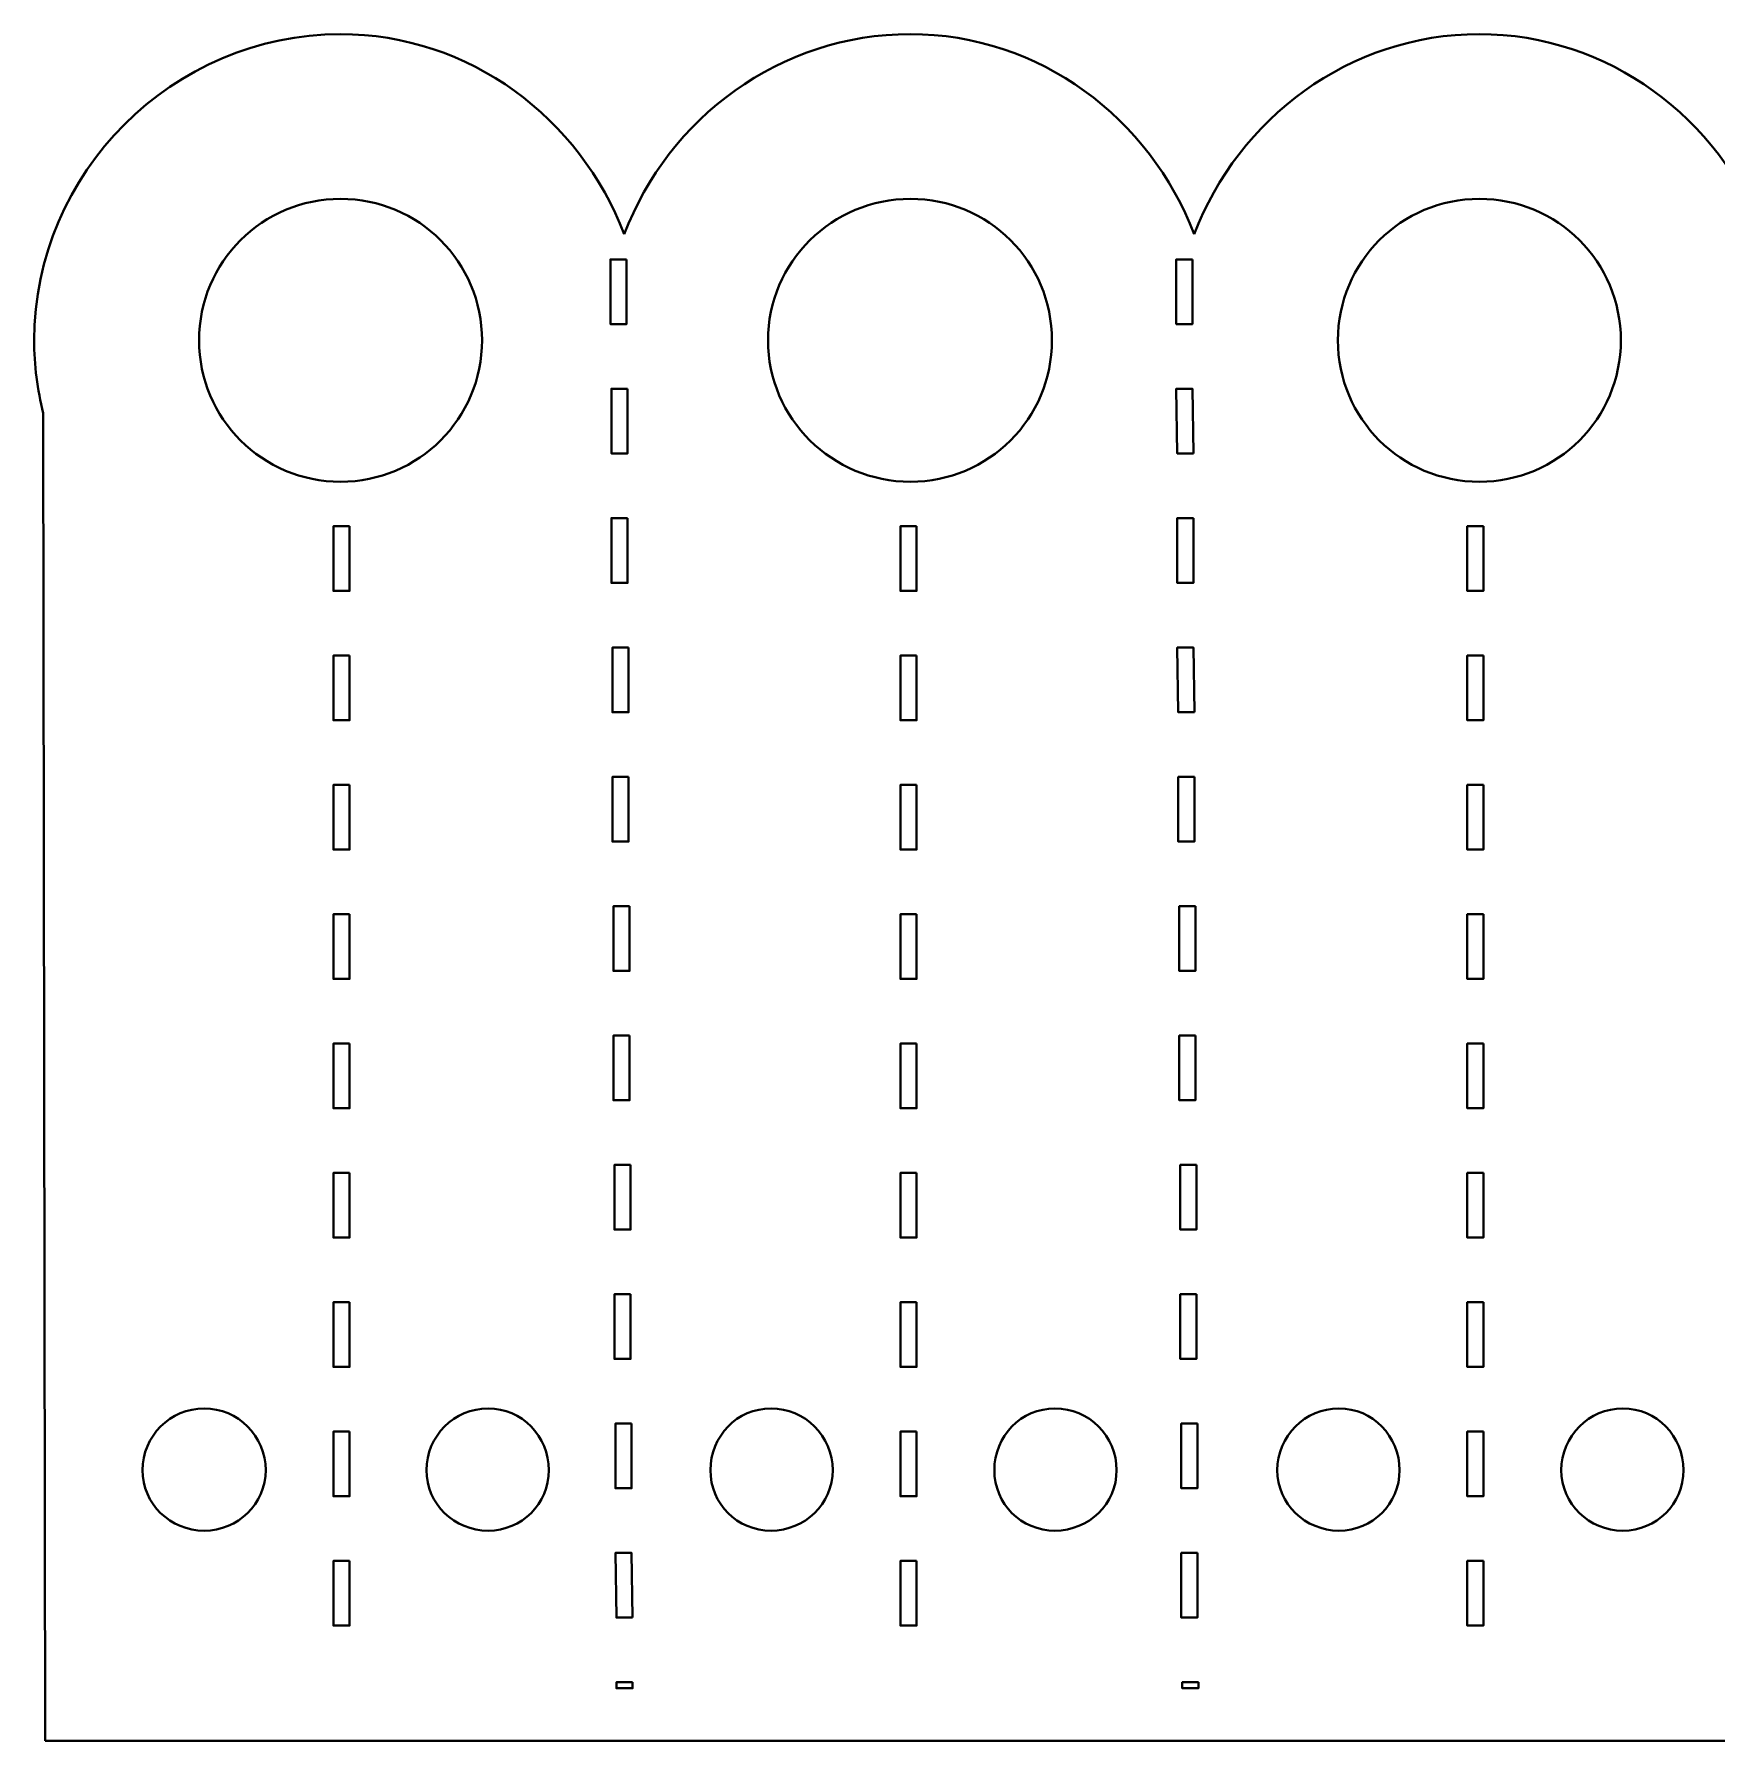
# Model space of a CAD drawing. Header units: centimetres. Extents: x -8.2 to 7.2, y 2.8 to 4.9.
# Drawn here: x -8.202 to -6.134, y 2.801 to 4.899 of the extents above; entities that cross this region are included whole.
import ezdxf

# ---------------------------------------------------------------- set-up
doc = ezdxf.new("R2010")
doc.units = ezdxf.units.CM
doc.header["$MEASUREMENT"] = 0
doc.layers.add('Layer 1', color=7, linetype='Continuous')

msp = doc.modelspace()

# ---------------------------------------------------------------- linework, layer by layer
at = {"layer": 'Layer 1', "color": 17, "lineweight": 40}
for points, knots in [([(7.2486, 4.52232), (7.2486, 4.72963), (7.07659, 4.89865), (6.87103, 4.89865), (6.87103, 4.89865), (6.71154, 4.89865), (6.57502, 4.79496), (6.52078, 4.65273), (6.52078, 4.65273), (6.46648, 4.79484), (6.33118, 4.89865), (6.17177, 4.89865), (6.17177, 4.89865), (6.01237, 4.89865), (5.87706, 4.79484), (5.82276, 4.65273), (5.82276, 4.65273), (5.76846, 4.79583), (5.63113, 4.89865), (5.47127, 4.89865), (5.47127, 4.89865), (5.31187, 4.89865), (5.17656, 4.79484), (5.12226, 4.65273), (5.12226, 4.65273), (5.06803, 4.79496), (4.9315, 4.89865), (4.77201, 4.89865), (4.77201, 4.89865), (4.61261, 4.89865), (4.4773, 4.79484), (4.423, 4.65273), (4.423, 4.65273), (4.3687, 4.79583), (4.23138, 4.89865), (4.07151, 4.89865), (4.07151, 4.89865), (3.91202, 4.89865), (3.7755, 4.79496), (3.72126, 4.65273), (3.72126, 4.65273), (3.66696, 4.79484), (3.53166, 4.89865), (3.37225, 4.89865), (3.37225, 4.89865), (3.21285, 4.89865), (3.07754, 4.79484), (3.02324, 4.65273), (3.02324, 4.65273), (2.96901, 4.79496), (2.83248, 4.89865), (2.67299, 4.89865), (2.67299, 4.89865), (2.51312, 4.89865), (2.3758, 4.79583), (2.3215, 4.65273), (2.3215, 4.65273), (2.2672, 4.79484), (2.1319, 4.89865), (1.97249, 4.89865), (1.97249, 4.89865), (1.813, 4.89865), (1.67647, 4.79496), (1.62224, 4.65273), (1.62224, 4.65273), (1.56794, 4.79484), (1.43264, 4.89865), (1.27323, 4.89865), (1.27323, 4.89865), (1.11336, 4.89865), (0.97604, 4.79583), (0.92174, 4.65273), (0.92174, 4.65273), (0.86744, 4.79484), (0.73214, 4.89865), (0.57273, 4.89865), (0.57273, 4.89865), (0.41333, 4.89865), (0.27802, 4.79484), (0.22372, 4.65273), (0.22372, 4.65273), (0.16949, 4.79496), (0.03296, 4.89865), (-0.12653, 4.89865), (-0.12653, 4.89865), (-0.2864, 4.89865), (-0.42372, 4.79583), (-0.47802, 4.65273), (-0.47802, 4.65273), (-0.53232, 4.79484), (-0.66762, 4.89865), (-0.82703, 4.89865), (-0.82703, 4.89865), (-0.98652, 4.89865), (-1.12305, 4.79496), (-1.17728, 4.65273), (-1.17728, 4.65273), (-1.23158, 4.79484), (-1.36688, 4.89865), (-1.52629, 4.89865), (-1.52629, 4.89865), (-1.68616, 4.89865), (-1.82348, 4.79583), (-1.87778, 4.65273), (-1.87778, 4.65273), (-1.93208, 4.79484), (-2.06738, 4.89865), (-2.22679, 4.89865), (-2.22679, 4.89865), (-2.38619, 4.89865), (-2.5215, 4.79484), (-2.5758, 4.65273), (-2.5758, 4.65273), (-2.63003, 4.79496), (-2.76656, 4.89865), (-2.92605, 4.89865), (-2.92605, 4.89865), (-3.08592, 4.89865), (-3.22324, 4.79583), (-3.27754, 4.65273), (-3.27754, 4.65273), (-3.33184, 4.79484), (-3.46714, 4.89865), (-3.62655, 4.89865), (-3.62655, 4.89865), (-3.78604, 4.89865), (-3.92257, 4.79496), (-3.9768, 4.65273), (-3.9768, 4.65273), (-4.0311, 4.79484), (-4.1664, 4.89865), (-4.32581, 4.89865), (-4.32581, 4.89865), (-4.48568, 4.89865), (-4.623, 4.79583), (-4.6773, 4.65273), (-4.6773, 4.65273), (-4.7316, 4.79484), (-4.8669, 4.89865), (-5.02631, 4.89865), (-5.02631, 4.89865), (-5.18571, 4.89865), (-5.32102, 4.79484), (-5.37532, 4.65273), (-5.37532, 4.65273), (-5.42955, 4.79496), (-5.56608, 4.89865), (-5.72557, 4.89865), (-5.72557, 4.89865), (-5.88544, 4.89865), (-6.02276, 4.79583), (-6.07706, 4.65273), (-6.07706, 4.65273), (-6.13136, 4.79484), (-6.26666, 4.89865), (-6.42607, 4.89865), (-6.42607, 4.89865), (-6.58556, 4.89865), (-6.72209, 4.79496), (-6.77632, 4.65273), (-6.77632, 4.65273), (-6.83062, 4.79484), (-6.96592, 4.89865), (-7.12533, 4.89865), (-7.12533, 4.89865), (-7.2852, 4.89865), (-7.42252, 4.79583), (-7.47682, 4.65273), (-7.47682, 4.65273), (-7.53112, 4.79484), (-7.66642, 4.89865), (-7.82583, 4.89865), (-7.82583, 4.89865), (-8.03139, 4.89865), (-8.20216, 4.72788), (-8.20216, 4.52232), (-8.20216, 4.52232), (-8.20216, 4.49159), (-8.19816, 4.46161), (-8.19098, 4.43289), (-8.19098, 4.43289), (-8.19098, 4.43289), (-8.1885, 2.80088), (-8.1885, 2.80088), (-8.1885, 2.80088), (-8.1885, 2.80088), (7.24105, 2.80088), (7.24105, 2.80088), (7.24105, 2.80088), (7.24105, 2.80088), (7.23857, 4.43786), (7.23857, 4.43786), (7.23857, 4.43786), (7.24494, 4.46505), (7.24851, 4.49327), (7.24851, 4.52232), (7.24851, 4.52232), (7.24851, 4.52232), (7.2486, 4.52232), (7.2486, 4.52232)], [0, 0, 0, 0, 0.0196078, 0.0196078, 0.0196078, 0.0196078, 0.0392157, 0.0392157, 0.0392157, 0.0392157, 0.0588235, 0.0588235, 0.0588235, 0.0588235, 0.0784314, 0.0784314, 0.0784314, 0.0784314, 0.0980392, 0.0980392, 0.0980392, 0.0980392, 0.1176471, 0.1176471, 0.1176471, 0.1176471, 0.1372549, 0.1372549, 0.1372549, 0.1372549, 0.1568627, 0.1568627, 0.1568627, 0.1568627, 0.1764706, 0.1764706, 0.1764706, 0.1764706, 0.1960784, 0.1960784, 0.1960784, 0.1960784, 0.2156863, 0.2156863, 0.2156863, 0.2156863, 0.2352941, 0.2352941, 0.2352941, 0.2352941, 0.254902, 0.254902, 0.254902, 0.254902, 0.2745098, 0.2745098, 0.2745098, 0.2745098, 0.2941176, 0.2941176, 0.2941176, 0.2941176, 0.3137255, 0.3137255, 0.3137255, 0.3137255, 0.3333333, 0.3333333, 0.3333333, 0.3333333, 0.3529412, 0.3529412, 0.3529412, 0.3529412, 0.372549, 0.372549, 0.372549, 0.372549, 0.3921569, 0.3921569, 0.3921569, 0.3921569, 0.4117647, 0.4117647, 0.4117647, 0.4117647, 0.4313725, 0.4313725, 0.4313725, 0.4313725, 0.4509804, 0.4509804, 0.4509804, 0.4509804, 0.4705882, 0.4705882, 0.4705882, 0.4705882, 0.4901961, 0.4901961, 0.4901961, 0.4901961, 0.5098039, 0.5098039, 0.5098039, 0.5098039, 0.5294118, 0.5294118, 0.5294118, 0.5294118, 0.5490196, 0.5490196, 0.5490196, 0.5490196, 0.5686275, 0.5686275, 0.5686275, 0.5686275, 0.5882353, 0.5882353, 0.5882353, 0.5882353, 0.6078431, 0.6078431, 0.6078431, 0.6078431, 0.627451, 0.627451, 0.627451, 0.627451, 0.6470588, 0.6470588, 0.6470588, 0.6470588, 0.6666667, 0.6666667, 0.6666667, 0.6666667, 0.6862745, 0.6862745, 0.6862745, 0.6862745, 0.7058824, 0.7058824, 0.7058824, 0.7058824, 0.7254902, 0.7254902, 0.7254902, 0.7254902, 0.745098, 0.745098, 0.745098, 0.745098, 0.7647059, 0.7647059, 0.7647059, 0.7647059, 0.7843137, 0.7843137, 0.7843137, 0.7843137, 0.8039216, 0.8039216, 0.8039216, 0.8039216, 0.8235294, 0.8235294, 0.8235294, 0.8235294, 0.8431373, 0.8431373, 0.8431373, 0.8431373, 0.8627451, 0.8627451, 0.8627451, 0.8627451, 0.8823529, 0.8823529, 0.8823529, 0.8823529, 0.9019608, 0.9019608, 0.9019608, 0.9019608, 0.9215686, 0.9215686, 0.9215686, 0.9215686, 0.9411765, 0.9411765, 0.9411765, 0.9411765, 0.9607843, 0.9607843, 0.9607843, 0.9607843, 1, 1, 1, 1]), ([(-7.65166, 4.52232), (-7.65166, 4.42618), (-7.72941, 4.34844), (-7.82554, 4.34844), (-7.82554, 4.34844), (-7.92168, 4.34844), (-7.99942, 4.42619), (-7.99942, 4.52232), (-7.99942, 4.52232), (-7.99942, 4.61846), (-7.92167, 4.6962), (-7.82554, 4.6962), (-7.82554, 4.6962), (-7.7294, 4.6962), (-7.65166, 4.61845), (-7.65166, 4.52232)], [0, 0, 0, 0, 0.2, 0.2, 0.2, 0.2, 0.4, 0.4, 0.4, 0.4, 0.6, 0.6, 0.6, 0.6, 1, 1, 1, 1]), ([(-6.95117, 4.52232), (-6.95117, 4.42618), (-7.02892, 4.34844), (-7.12505, 4.34844), (-7.12505, 4.34844), (-7.22119, 4.34844), (-7.30017, 4.42619), (-7.30017, 4.52232), (-7.30017, 4.52232), (-7.30017, 4.61846), (-7.22118, 4.6962), (-7.12505, 4.6962), (-7.12505, 4.6962), (-7.02891, 4.6962), (-6.95117, 4.61845), (-6.95117, 4.52232)], [0, 0, 0, 0, 0.2, 0.2, 0.2, 0.2, 0.4, 0.4, 0.4, 0.4, 0.6, 0.6, 0.6, 0.6, 1, 1, 1, 1]), ([(-6.25192, 4.52232), (-6.25192, 4.42618), (-6.32967, 4.34844), (-6.4258, 4.34844), (-6.4258, 4.34844), (-6.52194, 4.34844), (-6.59968, 4.42619), (-6.59968, 4.52232), (-6.59968, 4.52232), (-6.59968, 4.61846), (-6.52193, 4.6962), (-6.4258, 4.6962), (-6.4258, 4.6962), (-6.32966, 4.6962), (-6.25192, 4.61845), (-6.25192, 4.52232)], [0, 0, 0, 0, 0.2, 0.2, 0.2, 0.2, 0.4, 0.4, 0.4, 0.4, 0.6, 0.6, 0.6, 0.6, 1, 1, 1, 1]), ([(-7.47405, 4.62168), (-7.47405, 4.62168), (-7.47405, 4.54219), (-7.47405, 4.54219), (-7.47405, 4.54219), (-7.47405, 4.54219), (-7.49392, 4.54219), (-7.49392, 4.54219), (-7.49392, 4.54219), (-7.49392, 4.54219), (-7.49392, 4.62168), (-7.49392, 4.62168), (-7.49392, 4.62168), (-7.49392, 4.62168), (-7.47405, 4.62168), (-7.47405, 4.62168)], [0, 0, 0, 0, 0.2, 0.2, 0.2, 0.2, 0.4, 0.4, 0.4, 0.4, 0.6, 0.6, 0.6, 0.6, 1, 1, 1, 1]), ([(-6.77853, 4.62168), (-6.77853, 4.62168), (-6.77853, 4.54219), (-6.77853, 4.54219), (-6.77853, 4.54219), (-6.77853, 4.54219), (-6.7984, 4.54219), (-6.7984, 4.54219), (-6.7984, 4.54219), (-6.7984, 4.54219), (-6.7984, 4.62168), (-6.7984, 4.62168), (-6.7984, 4.62168), (-6.7984, 4.62168), (-6.77853, 4.62168), (-6.77853, 4.62168)], [0, 0, 0, 0, 0.2, 0.2, 0.2, 0.2, 0.4, 0.4, 0.4, 0.4, 0.6, 0.6, 0.6, 0.6, 1, 1, 1, 1]), ([(-7.47281, 4.4627), (-7.47281, 4.4627), (-7.47281, 4.38321), (-7.47281, 4.38321), (-7.47281, 4.38321), (-7.47281, 4.38321), (-7.49268, 4.38321), (-7.49268, 4.38321), (-7.49268, 4.38321), (-7.49268, 4.38321), (-7.49268, 4.4627), (-7.49268, 4.4627), (-7.49268, 4.4627), (-7.49268, 4.4627), (-7.47281, 4.4627), (-7.47281, 4.4627)], [0, 0, 0, 0, 0.2, 0.2, 0.2, 0.2, 0.4, 0.4, 0.4, 0.4, 0.6, 0.6, 0.6, 0.6, 1, 1, 1, 1]), ([(-6.77728, 4.38321), (-6.77728, 4.38321), (-6.79715, 4.38321), (-6.79715, 4.38321), (-6.79715, 4.38321), (-6.79715, 4.38321), (-6.79839, 4.4627), (-6.79839, 4.4627), (-6.79839, 4.4627), (-6.79839, 4.4627), (-6.77852, 4.4627), (-6.77852, 4.4627), (-6.77852, 4.4627), (-6.77852, 4.4627), (-6.77728, 4.38321), (-6.77728, 4.38321)], [0, 0, 0, 0, 0.2, 0.2, 0.2, 0.2, 0.4, 0.4, 0.4, 0.4, 0.6, 0.6, 0.6, 0.6, 1, 1, 1, 1]), ([(-7.47281, 4.30372), (-7.47281, 4.30372), (-7.47281, 4.22423), (-7.47281, 4.22423), (-7.47281, 4.22423), (-7.47281, 4.22423), (-7.49268, 4.22423), (-7.49268, 4.22423), (-7.49268, 4.22423), (-7.49268, 4.22423), (-7.49268, 4.30372), (-7.49268, 4.30372), (-7.49268, 4.30372), (-7.49268, 4.30372), (-7.47281, 4.30372), (-7.47281, 4.30372)], [0, 0, 0, 0, 0.2, 0.2, 0.2, 0.2, 0.4, 0.4, 0.4, 0.4, 0.6, 0.6, 0.6, 0.6, 1, 1, 1, 1]), ([(-6.77728, 4.30372), (-6.77728, 4.30372), (-6.77728, 4.22423), (-6.77728, 4.22423), (-6.77728, 4.22423), (-6.77728, 4.22423), (-6.79715, 4.22423), (-6.79715, 4.22423), (-6.79715, 4.22423), (-6.79715, 4.22423), (-6.79715, 4.30372), (-6.79715, 4.30372), (-6.79715, 4.30372), (-6.79715, 4.30372), (-6.77728, 4.30372), (-6.77728, 4.30372)], [0, 0, 0, 0, 0.2, 0.2, 0.2, 0.2, 0.4, 0.4, 0.4, 0.4, 0.6, 0.6, 0.6, 0.6, 1, 1, 1, 1]), ([(-7.81436, 4.29379), (-7.81436, 4.29379), (-7.81436, 4.2143), (-7.81436, 4.2143), (-7.81436, 4.2143), (-7.81436, 4.2143), (-7.83423, 4.2143), (-7.83423, 4.2143), (-7.83423, 4.2143), (-7.83423, 4.2143), (-7.83423, 4.29379), (-7.83423, 4.29379), (-7.83423, 4.29379), (-7.83423, 4.29379), (-7.81436, 4.29379), (-7.81436, 4.29379)], [0, 0, 0, 0, 0.2, 0.2, 0.2, 0.2, 0.4, 0.4, 0.4, 0.4, 0.6, 0.6, 0.6, 0.6, 1, 1, 1, 1]), ([(-7.1176, 4.29379), (-7.1176, 4.29379), (-7.1176, 4.2143), (-7.1176, 4.2143), (-7.1176, 4.2143), (-7.1176, 4.2143), (-7.13747, 4.2143), (-7.13747, 4.2143), (-7.13747, 4.2143), (-7.13747, 4.2143), (-7.13747, 4.29379), (-7.13747, 4.29379), (-7.13747, 4.29379), (-7.13747, 4.29379), (-7.1176, 4.29379), (-7.1176, 4.29379)], [0, 0, 0, 0, 0.2, 0.2, 0.2, 0.2, 0.4, 0.4, 0.4, 0.4, 0.6, 0.6, 0.6, 0.6, 1, 1, 1, 1]), ([(-6.42083, 4.29379), (-6.42083, 4.29379), (-6.42083, 4.2143), (-6.42083, 4.2143), (-6.42083, 4.2143), (-6.42083, 4.2143), (-6.4407, 4.2143), (-6.4407, 4.2143), (-6.4407, 4.2143), (-6.4407, 4.2143), (-6.4407, 4.29379), (-6.4407, 4.29379), (-6.4407, 4.29379), (-6.4407, 4.29379), (-6.42083, 4.29379), (-6.42083, 4.29379)], [0, 0, 0, 0, 0.2, 0.2, 0.2, 0.2, 0.4, 0.4, 0.4, 0.4, 0.6, 0.6, 0.6, 0.6, 1, 1, 1, 1]), ([(-7.81436, 4.13481), (-7.81436, 4.13481), (-7.81436, 4.05532), (-7.81436, 4.05532), (-7.81436, 4.05532), (-7.81436, 4.05532), (-7.83423, 4.05532), (-7.83423, 4.05532), (-7.83423, 4.05532), (-7.83423, 4.05532), (-7.83423, 4.13481), (-7.83423, 4.13481), (-7.83423, 4.13481), (-7.83423, 4.13481), (-7.81436, 4.13481), (-7.81436, 4.13481)], [0, 0, 0, 0, 0.2, 0.2, 0.2, 0.2, 0.4, 0.4, 0.4, 0.4, 0.6, 0.6, 0.6, 0.6, 1, 1, 1, 1]), ([(-7.47157, 4.14475), (-7.47157, 4.14475), (-7.47157, 4.06526), (-7.47157, 4.06526), (-7.47157, 4.06526), (-7.47157, 4.06526), (-7.49144, 4.06526), (-7.49144, 4.06526), (-7.49144, 4.06526), (-7.49144, 4.06526), (-7.49144, 4.14475), (-7.49144, 4.14475), (-7.49144, 4.14475), (-7.49144, 4.14475), (-7.47157, 4.14475), (-7.47157, 4.14475)], [0, 0, 0, 0, 0.2, 0.2, 0.2, 0.2, 0.4, 0.4, 0.4, 0.4, 0.6, 0.6, 0.6, 0.6, 1, 1, 1, 1]), ([(-7.1176, 4.13481), (-7.1176, 4.13481), (-7.1176, 4.05532), (-7.1176, 4.05532), (-7.1176, 4.05532), (-7.1176, 4.05532), (-7.13747, 4.05532), (-7.13747, 4.05532), (-7.13747, 4.05532), (-7.13747, 4.05532), (-7.13747, 4.13481), (-7.13747, 4.13481), (-7.13747, 4.13481), (-7.13747, 4.13481), (-7.1176, 4.13481), (-7.1176, 4.13481)], [0, 0, 0, 0, 0.2, 0.2, 0.2, 0.2, 0.4, 0.4, 0.4, 0.4, 0.6, 0.6, 0.6, 0.6, 1, 1, 1, 1]), ([(-6.77604, 4.06526), (-6.77604, 4.06526), (-6.79591, 4.06526), (-6.79591, 4.06526), (-6.79591, 4.06526), (-6.79591, 4.06526), (-6.79715, 4.14475), (-6.79715, 4.14475), (-6.79715, 4.14475), (-6.79715, 4.14475), (-6.77728, 4.14475), (-6.77728, 4.14475), (-6.77728, 4.14475), (-6.77728, 4.14475), (-6.77604, 4.06526), (-6.77604, 4.06526)], [0, 0, 0, 0, 0.2, 0.2, 0.2, 0.2, 0.4, 0.4, 0.4, 0.4, 0.6, 0.6, 0.6, 0.6, 1, 1, 1, 1]), ([(-6.42083, 4.13481), (-6.42083, 4.13481), (-6.42083, 4.05532), (-6.42083, 4.05532), (-6.42083, 4.05532), (-6.42083, 4.05532), (-6.4407, 4.05532), (-6.4407, 4.05532), (-6.4407, 4.05532), (-6.4407, 4.05532), (-6.4407, 4.13481), (-6.4407, 4.13481), (-6.4407, 4.13481), (-6.4407, 4.13481), (-6.42083, 4.13481), (-6.42083, 4.13481)], [0, 0, 0, 0, 0.2, 0.2, 0.2, 0.2, 0.4, 0.4, 0.4, 0.4, 0.6, 0.6, 0.6, 0.6, 1, 1, 1, 1]), ([(-7.47157, 3.98577), (-7.47157, 3.98577), (-7.47157, 3.90628), (-7.47157, 3.90628), (-7.47157, 3.90628), (-7.47157, 3.90628), (-7.49144, 3.90628), (-7.49144, 3.90628), (-7.49144, 3.90628), (-7.49144, 3.90628), (-7.49144, 3.98577), (-7.49144, 3.98577), (-7.49144, 3.98577), (-7.49144, 3.98577), (-7.47157, 3.98577), (-7.47157, 3.98577)], [0, 0, 0, 0, 0.2, 0.2, 0.2, 0.2, 0.4, 0.4, 0.4, 0.4, 0.6, 0.6, 0.6, 0.6, 1, 1, 1, 1]), ([(-6.77604, 3.98577), (-6.77604, 3.98577), (-6.77604, 3.90628), (-6.77604, 3.90628), (-6.77604, 3.90628), (-6.77604, 3.90628), (-6.79591, 3.90628), (-6.79591, 3.90628), (-6.79591, 3.90628), (-6.79591, 3.90628), (-6.79591, 3.98577), (-6.79591, 3.98577), (-6.79591, 3.98577), (-6.79591, 3.98577), (-6.77604, 3.98577), (-6.77604, 3.98577)], [0, 0, 0, 0, 0.2, 0.2, 0.2, 0.2, 0.4, 0.4, 0.4, 0.4, 0.6, 0.6, 0.6, 0.6, 1, 1, 1, 1]), ([(-7.81436, 3.97583), (-7.81436, 3.97583), (-7.81436, 3.89634), (-7.81436, 3.89634), (-7.81436, 3.89634), (-7.81436, 3.89634), (-7.83423, 3.89634), (-7.83423, 3.89634), (-7.83423, 3.89634), (-7.83423, 3.89634), (-7.83423, 3.97583), (-7.83423, 3.97583), (-7.83423, 3.97583), (-7.83423, 3.97583), (-7.81436, 3.97583), (-7.81436, 3.97583)], [0, 0, 0, 0, 0.2, 0.2, 0.2, 0.2, 0.4, 0.4, 0.4, 0.4, 0.6, 0.6, 0.6, 0.6, 1, 1, 1, 1]), ([(-7.1176, 3.97583), (-7.1176, 3.97583), (-7.1176, 3.89634), (-7.1176, 3.89634), (-7.1176, 3.89634), (-7.1176, 3.89634), (-7.13747, 3.89634), (-7.13747, 3.89634), (-7.13747, 3.89634), (-7.13747, 3.89634), (-7.13747, 3.97583), (-7.13747, 3.97583), (-7.13747, 3.97583), (-7.13747, 3.97583), (-7.1176, 3.97583), (-7.1176, 3.97583)], [0, 0, 0, 0, 0.2, 0.2, 0.2, 0.2, 0.4, 0.4, 0.4, 0.4, 0.6, 0.6, 0.6, 0.6, 1, 1, 1, 1]), ([(-6.42083, 3.97583), (-6.42083, 3.97583), (-6.42083, 3.89634), (-6.42083, 3.89634), (-6.42083, 3.89634), (-6.42083, 3.89634), (-6.4407, 3.89634), (-6.4407, 3.89634), (-6.4407, 3.89634), (-6.4407, 3.89634), (-6.4407, 3.97583), (-6.4407, 3.97583), (-6.4407, 3.97583), (-6.4407, 3.97583), (-6.42083, 3.97583), (-6.42083, 3.97583)], [0, 0, 0, 0, 0.2, 0.2, 0.2, 0.2, 0.4, 0.4, 0.4, 0.4, 0.6, 0.6, 0.6, 0.6, 1, 1, 1, 1]), ([(-7.47032, 3.82679), (-7.47032, 3.82679), (-7.47032, 3.7473), (-7.47032, 3.7473), (-7.47032, 3.7473), (-7.47032, 3.7473), (-7.49019, 3.7473), (-7.49019, 3.7473), (-7.49019, 3.7473), (-7.49019, 3.7473), (-7.49019, 3.82679), (-7.49019, 3.82679), (-7.49019, 3.82679), (-7.49019, 3.82679), (-7.47032, 3.82679), (-7.47032, 3.82679)], [0, 0, 0, 0, 0.2, 0.2, 0.2, 0.2, 0.4, 0.4, 0.4, 0.4, 0.6, 0.6, 0.6, 0.6, 1, 1, 1, 1]), ([(-6.7748, 3.82679), (-6.7748, 3.82679), (-6.7748, 3.7473), (-6.7748, 3.7473), (-6.7748, 3.7473), (-6.7748, 3.7473), (-6.79467, 3.7473), (-6.79467, 3.7473), (-6.79467, 3.7473), (-6.79467, 3.7473), (-6.79467, 3.82679), (-6.79467, 3.82679), (-6.79467, 3.82679), (-6.79467, 3.82679), (-6.7748, 3.82679), (-6.7748, 3.82679)], [0, 0, 0, 0, 0.2, 0.2, 0.2, 0.2, 0.4, 0.4, 0.4, 0.4, 0.6, 0.6, 0.6, 0.6, 1, 1, 1, 1]), ([(-7.81436, 3.81686), (-7.81436, 3.81686), (-7.81436, 3.73737), (-7.81436, 3.73737), (-7.81436, 3.73737), (-7.81436, 3.73737), (-7.83423, 3.73737), (-7.83423, 3.73737), (-7.83423, 3.73737), (-7.83423, 3.73737), (-7.83423, 3.81686), (-7.83423, 3.81686), (-7.83423, 3.81686), (-7.83423, 3.81686), (-7.81436, 3.81686), (-7.81436, 3.81686)], [0, 0, 0, 0, 0.2, 0.2, 0.2, 0.2, 0.4, 0.4, 0.4, 0.4, 0.6, 0.6, 0.6, 0.6, 1, 1, 1, 1]), ([(-7.1176, 3.81686), (-7.1176, 3.81686), (-7.1176, 3.73737), (-7.1176, 3.73737), (-7.1176, 3.73737), (-7.1176, 3.73737), (-7.13747, 3.73737), (-7.13747, 3.73737), (-7.13747, 3.73737), (-7.13747, 3.73737), (-7.13747, 3.81686), (-7.13747, 3.81686), (-7.13747, 3.81686), (-7.13747, 3.81686), (-7.1176, 3.81686), (-7.1176, 3.81686)], [0, 0, 0, 0, 0.2, 0.2, 0.2, 0.2, 0.4, 0.4, 0.4, 0.4, 0.6, 0.6, 0.6, 0.6, 1, 1, 1, 1]), ([(-6.42083, 3.81686), (-6.42083, 3.81686), (-6.42083, 3.73737), (-6.42083, 3.73737), (-6.42083, 3.73737), (-6.42083, 3.73737), (-6.4407, 3.73737), (-6.4407, 3.73737), (-6.4407, 3.73737), (-6.4407, 3.73737), (-6.4407, 3.81686), (-6.4407, 3.81686), (-6.4407, 3.81686), (-6.4407, 3.81686), (-6.42083, 3.81686), (-6.42083, 3.81686)], [0, 0, 0, 0, 0.2, 0.2, 0.2, 0.2, 0.4, 0.4, 0.4, 0.4, 0.6, 0.6, 0.6, 0.6, 1, 1, 1, 1]), ([(-7.81436, 3.65788), (-7.81436, 3.65788), (-7.81436, 3.57839), (-7.81436, 3.57839), (-7.81436, 3.57839), (-7.81436, 3.57839), (-7.83423, 3.57839), (-7.83423, 3.57839), (-7.83423, 3.57839), (-7.83423, 3.57839), (-7.83423, 3.65788), (-7.83423, 3.65788), (-7.83423, 3.65788), (-7.83423, 3.65788), (-7.81436, 3.65788), (-7.81436, 3.65788)], [0, 0, 0, 0, 0.2, 0.2, 0.2, 0.2, 0.4, 0.4, 0.4, 0.4, 0.6, 0.6, 0.6, 0.6, 1, 1, 1, 1]), ([(-7.47032, 3.66781), (-7.47032, 3.66781), (-7.47032, 3.58832), (-7.47032, 3.58832), (-7.47032, 3.58832), (-7.47032, 3.58832), (-7.49019, 3.58832), (-7.49019, 3.58832), (-7.49019, 3.58832), (-7.49019, 3.58832), (-7.49019, 3.66781), (-7.49019, 3.66781), (-7.49019, 3.66781), (-7.49019, 3.66781), (-7.47032, 3.66781), (-7.47032, 3.66781)], [0, 0, 0, 0, 0.2, 0.2, 0.2, 0.2, 0.4, 0.4, 0.4, 0.4, 0.6, 0.6, 0.6, 0.6, 1, 1, 1, 1]), ([(-7.1176, 3.65788), (-7.1176, 3.65788), (-7.1176, 3.57839), (-7.1176, 3.57839), (-7.1176, 3.57839), (-7.1176, 3.57839), (-7.13747, 3.57839), (-7.13747, 3.57839), (-7.13747, 3.57839), (-7.13747, 3.57839), (-7.13747, 3.65788), (-7.13747, 3.65788), (-7.13747, 3.65788), (-7.13747, 3.65788), (-7.1176, 3.65788), (-7.1176, 3.65788)], [0, 0, 0, 0, 0.2, 0.2, 0.2, 0.2, 0.4, 0.4, 0.4, 0.4, 0.6, 0.6, 0.6, 0.6, 1, 1, 1, 1]), ([(-6.7748, 3.66781), (-6.7748, 3.66781), (-6.7748, 3.58832), (-6.7748, 3.58832), (-6.7748, 3.58832), (-6.7748, 3.58832), (-6.79467, 3.58832), (-6.79467, 3.58832), (-6.79467, 3.58832), (-6.79467, 3.58832), (-6.79467, 3.66781), (-6.79467, 3.66781), (-6.79467, 3.66781), (-6.79467, 3.66781), (-6.7748, 3.66781), (-6.7748, 3.66781)], [0, 0, 0, 0, 0.2, 0.2, 0.2, 0.2, 0.4, 0.4, 0.4, 0.4, 0.6, 0.6, 0.6, 0.6, 1, 1, 1, 1]), ([(-6.42083, 3.65788), (-6.42083, 3.65788), (-6.42083, 3.57839), (-6.42083, 3.57839), (-6.42083, 3.57839), (-6.42083, 3.57839), (-6.4407, 3.57839), (-6.4407, 3.57839), (-6.4407, 3.57839), (-6.4407, 3.57839), (-6.4407, 3.65788), (-6.4407, 3.65788), (-6.4407, 3.65788), (-6.4407, 3.65788), (-6.42083, 3.65788), (-6.42083, 3.65788)], [0, 0, 0, 0, 0.2, 0.2, 0.2, 0.2, 0.4, 0.4, 0.4, 0.4, 0.6, 0.6, 0.6, 0.6, 1, 1, 1, 1]), ([(-7.46908, 3.50884), (-7.46908, 3.50884), (-7.46908, 3.42935), (-7.46908, 3.42935), (-7.46908, 3.42935), (-7.46908, 3.42935), (-7.48895, 3.42935), (-7.48895, 3.42935), (-7.48895, 3.42935), (-7.48895, 3.42935), (-7.48895, 3.50884), (-7.48895, 3.50884), (-7.48895, 3.50884), (-7.48895, 3.50884), (-7.46908, 3.50884), (-7.46908, 3.50884)], [0, 0, 0, 0, 0.2, 0.2, 0.2, 0.2, 0.4, 0.4, 0.4, 0.4, 0.6, 0.6, 0.6, 0.6, 1, 1, 1, 1]), ([(-6.77356, 3.50884), (-6.77356, 3.50884), (-6.77356, 3.42935), (-6.77356, 3.42935), (-6.77356, 3.42935), (-6.77356, 3.42935), (-6.79343, 3.42935), (-6.79343, 3.42935), (-6.79343, 3.42935), (-6.79343, 3.42935), (-6.79343, 3.50884), (-6.79343, 3.50884), (-6.79343, 3.50884), (-6.79343, 3.50884), (-6.77356, 3.50884), (-6.77356, 3.50884)], [0, 0, 0, 0, 0.2, 0.2, 0.2, 0.2, 0.4, 0.4, 0.4, 0.4, 0.6, 0.6, 0.6, 0.6, 1, 1, 1, 1]), ([(-7.81436, 3.4989), (-7.81436, 3.4989), (-7.81436, 3.41941), (-7.81436, 3.41941), (-7.81436, 3.41941), (-7.81436, 3.41941), (-7.83423, 3.41941), (-7.83423, 3.41941), (-7.83423, 3.41941), (-7.83423, 3.41941), (-7.83423, 3.4989), (-7.83423, 3.4989), (-7.83423, 3.4989), (-7.83423, 3.4989), (-7.81436, 3.4989), (-7.81436, 3.4989)], [0, 0, 0, 0, 0.2, 0.2, 0.2, 0.2, 0.4, 0.4, 0.4, 0.4, 0.6, 0.6, 0.6, 0.6, 1, 1, 1, 1]), ([(-7.1176, 3.4989), (-7.1176, 3.4989), (-7.1176, 3.41941), (-7.1176, 3.41941), (-7.1176, 3.41941), (-7.1176, 3.41941), (-7.13747, 3.41941), (-7.13747, 3.41941), (-7.13747, 3.41941), (-7.13747, 3.41941), (-7.13747, 3.4989), (-7.13747, 3.4989), (-7.13747, 3.4989), (-7.13747, 3.4989), (-7.1176, 3.4989), (-7.1176, 3.4989)], [0, 0, 0, 0, 0.2, 0.2, 0.2, 0.2, 0.4, 0.4, 0.4, 0.4, 0.6, 0.6, 0.6, 0.6, 1, 1, 1, 1]), ([(-6.42083, 3.4989), (-6.42083, 3.4989), (-6.42083, 3.41941), (-6.42083, 3.41941), (-6.42083, 3.41941), (-6.42083, 3.41941), (-6.4407, 3.41941), (-6.4407, 3.41941), (-6.4407, 3.41941), (-6.4407, 3.41941), (-6.4407, 3.4989), (-6.4407, 3.4989), (-6.4407, 3.4989), (-6.4407, 3.4989), (-6.42083, 3.4989), (-6.42083, 3.4989)], [0, 0, 0, 0, 0.2, 0.2, 0.2, 0.2, 0.4, 0.4, 0.4, 0.4, 0.6, 0.6, 0.6, 0.6, 1, 1, 1, 1]), ([(-7.81436, 3.33992), (-7.81436, 3.33992), (-7.81436, 3.26043), (-7.81436, 3.26043), (-7.81436, 3.26043), (-7.81436, 3.26043), (-7.83423, 3.26043), (-7.83423, 3.26043), (-7.83423, 3.26043), (-7.83423, 3.26043), (-7.83423, 3.33992), (-7.83423, 3.33992), (-7.83423, 3.33992), (-7.83423, 3.33992), (-7.81436, 3.33992), (-7.81436, 3.33992)], [0, 0, 0, 0, 0.2, 0.2, 0.2, 0.2, 0.4, 0.4, 0.4, 0.4, 0.6, 0.6, 0.6, 0.6, 1, 1, 1, 1]), ([(-7.46908, 3.34986), (-7.46908, 3.34986), (-7.46908, 3.27037), (-7.46908, 3.27037), (-7.46908, 3.27037), (-7.46908, 3.27037), (-7.48895, 3.27037), (-7.48895, 3.27037), (-7.48895, 3.27037), (-7.48895, 3.27037), (-7.48895, 3.34986), (-7.48895, 3.34986), (-7.48895, 3.34986), (-7.48895, 3.34986), (-7.46908, 3.34986), (-7.46908, 3.34986)], [0, 0, 0, 0, 0.2, 0.2, 0.2, 0.2, 0.4, 0.4, 0.4, 0.4, 0.6, 0.6, 0.6, 0.6, 1, 1, 1, 1]), ([(-7.1176, 3.33992), (-7.1176, 3.33992), (-7.1176, 3.26043), (-7.1176, 3.26043), (-7.1176, 3.26043), (-7.1176, 3.26043), (-7.13747, 3.26043), (-7.13747, 3.26043), (-7.13747, 3.26043), (-7.13747, 3.26043), (-7.13747, 3.33992), (-7.13747, 3.33992), (-7.13747, 3.33992), (-7.13747, 3.33992), (-7.1176, 3.33992), (-7.1176, 3.33992)], [0, 0, 0, 0, 0.2, 0.2, 0.2, 0.2, 0.4, 0.4, 0.4, 0.4, 0.6, 0.6, 0.6, 0.6, 1, 1, 1, 1]), ([(-6.77356, 3.34986), (-6.77356, 3.34986), (-6.77356, 3.27037), (-6.77356, 3.27037), (-6.77356, 3.27037), (-6.77356, 3.27037), (-6.79343, 3.27037), (-6.79343, 3.27037), (-6.79343, 3.27037), (-6.79343, 3.27037), (-6.79343, 3.34986), (-6.79343, 3.34986), (-6.79343, 3.34986), (-6.79343, 3.34986), (-6.77356, 3.34986), (-6.77356, 3.34986)], [0, 0, 0, 0, 0.2, 0.2, 0.2, 0.2, 0.4, 0.4, 0.4, 0.4, 0.6, 0.6, 0.6, 0.6, 1, 1, 1, 1]), ([(-6.42083, 3.33992), (-6.42083, 3.33992), (-6.42083, 3.26043), (-6.42083, 3.26043), (-6.42083, 3.26043), (-6.42083, 3.26043), (-6.4407, 3.26043), (-6.4407, 3.26043), (-6.4407, 3.26043), (-6.4407, 3.26043), (-6.4407, 3.33992), (-6.4407, 3.33992), (-6.4407, 3.33992), (-6.4407, 3.33992), (-6.42083, 3.33992), (-6.42083, 3.33992)], [0, 0, 0, 0, 0.2, 0.2, 0.2, 0.2, 0.4, 0.4, 0.4, 0.4, 0.6, 0.6, 0.6, 0.6, 1, 1, 1, 1]), ([(-7.91745, 3.13375), (-7.91745, 3.09218), (-7.95164, 3.05923), (-7.99321, 3.05923), (-7.99321, 3.05923), (-8.03478, 3.05923), (-8.06897, 3.09218), (-8.06897, 3.13375), (-8.06897, 3.13375), (-8.06897, 3.17532), (-8.03478, 3.20951), (-7.99321, 3.20951), (-7.99321, 3.20951), (-7.95164, 3.20951), (-7.91745, 3.17532), (-7.91745, 3.13375)], [0, 0, 0, 0, 0.2, 0.2, 0.2, 0.2, 0.4, 0.4, 0.4, 0.4, 0.6, 0.6, 0.6, 0.6, 1, 1, 1, 1]), ([(-7.56968, 3.13375), (-7.56968, 3.09218), (-7.60263, 3.05923), (-7.6442, 3.05923), (-7.6442, 3.05923), (-7.68577, 3.05923), (-7.71996, 3.09218), (-7.71996, 3.13375), (-7.71996, 3.13375), (-7.71996, 3.17532), (-7.68577, 3.20951), (-7.6442, 3.20951), (-7.6442, 3.20951), (-7.60263, 3.20951), (-7.56968, 3.17532), (-7.56968, 3.13375)], [0, 0, 0, 0, 0.2, 0.2, 0.2, 0.2, 0.4, 0.4, 0.4, 0.4, 0.6, 0.6, 0.6, 0.6, 1, 1, 1, 1]), ([(-7.46784, 3.19088), (-7.46784, 3.19088), (-7.46784, 3.11139), (-7.46784, 3.11139), (-7.46784, 3.11139), (-7.46784, 3.11139), (-7.48771, 3.11139), (-7.48771, 3.11139), (-7.48771, 3.11139), (-7.48771, 3.11139), (-7.48771, 3.19088), (-7.48771, 3.19088), (-7.48771, 3.19088), (-7.48771, 3.19088), (-7.46784, 3.19088), (-7.46784, 3.19088)], [0, 0, 0, 0, 0.2, 0.2, 0.2, 0.2, 0.4, 0.4, 0.4, 0.4, 0.6, 0.6, 0.6, 0.6, 1, 1, 1, 1]), ([(-7.22068, 3.13375), (-7.22068, 3.09218), (-7.25487, 3.05923), (-7.29644, 3.05923), (-7.29644, 3.05923), (-7.33801, 3.05923), (-7.37096, 3.09218), (-7.37096, 3.13375), (-7.37096, 3.13375), (-7.37096, 3.17532), (-7.33801, 3.20951), (-7.29644, 3.20951), (-7.29644, 3.20951), (-7.25487, 3.20951), (-7.22068, 3.17532), (-7.22068, 3.13375)], [0, 0, 0, 0, 0.2, 0.2, 0.2, 0.2, 0.4, 0.4, 0.4, 0.4, 0.6, 0.6, 0.6, 0.6, 1, 1, 1, 1]), ([(-6.87168, 3.13375), (-6.87168, 3.09218), (-6.90587, 3.05923), (-6.94744, 3.05923), (-6.94744, 3.05923), (-6.98901, 3.05923), (-7.02196, 3.09218), (-7.02196, 3.13375), (-7.02196, 3.13375), (-7.02196, 3.17532), (-6.98901, 3.20951), (-6.94744, 3.20951), (-6.94744, 3.20951), (-6.90587, 3.20951), (-6.87168, 3.17532), (-6.87168, 3.13375)], [0, 0, 0, 0, 0.2, 0.2, 0.2, 0.2, 0.4, 0.4, 0.4, 0.4, 0.6, 0.6, 0.6, 0.6, 1, 1, 1, 1]), ([(-6.77232, 3.19088), (-6.77232, 3.19088), (-6.77232, 3.11139), (-6.77232, 3.11139), (-6.77232, 3.11139), (-6.77232, 3.11139), (-6.79219, 3.11139), (-6.79219, 3.11139), (-6.79219, 3.11139), (-6.79219, 3.11139), (-6.79219, 3.19088), (-6.79219, 3.19088), (-6.79219, 3.19088), (-6.79219, 3.19088), (-6.77232, 3.19088), (-6.77232, 3.19088)], [0, 0, 0, 0, 0.2, 0.2, 0.2, 0.2, 0.4, 0.4, 0.4, 0.4, 0.6, 0.6, 0.6, 0.6, 1, 1, 1, 1]), ([(-6.52392, 3.13375), (-6.52392, 3.09218), (-6.55687, 3.05923), (-6.59844, 3.05923), (-6.59844, 3.05923), (-6.64001, 3.05923), (-6.6742, 3.09218), (-6.6742, 3.13375), (-6.6742, 3.13375), (-6.6742, 3.17532), (-6.64001, 3.20951), (-6.59844, 3.20951), (-6.59844, 3.20951), (-6.55687, 3.20951), (-6.52392, 3.17532), (-6.52392, 3.13375)], [0, 0, 0, 0, 0.2, 0.2, 0.2, 0.2, 0.4, 0.4, 0.4, 0.4, 0.6, 0.6, 0.6, 0.6, 1, 1, 1, 1]), ([(-6.17491, 3.13375), (-6.17491, 3.09218), (-6.20786, 3.05923), (-6.24943, 3.05923), (-6.24943, 3.05923), (-6.291, 3.05923), (-6.32519, 3.09218), (-6.32519, 3.13375), (-6.32519, 3.13375), (-6.32519, 3.17532), (-6.291, 3.20951), (-6.24943, 3.20951), (-6.24943, 3.20951), (-6.20786, 3.20951), (-6.17491, 3.17532), (-6.17491, 3.13375)], [0, 0, 0, 0, 0.2, 0.2, 0.2, 0.2, 0.4, 0.4, 0.4, 0.4, 0.6, 0.6, 0.6, 0.6, 1, 1, 1, 1]), ([(-7.81436, 3.18094), (-7.81436, 3.18094), (-7.81436, 3.10145), (-7.81436, 3.10145), (-7.81436, 3.10145), (-7.81436, 3.10145), (-7.83423, 3.10145), (-7.83423, 3.10145), (-7.83423, 3.10145), (-7.83423, 3.10145), (-7.83423, 3.18094), (-7.83423, 3.18094), (-7.83423, 3.18094), (-7.83423, 3.18094), (-7.81436, 3.18094), (-7.81436, 3.18094)], [0, 0, 0, 0, 0.2, 0.2, 0.2, 0.2, 0.4, 0.4, 0.4, 0.4, 0.6, 0.6, 0.6, 0.6, 1, 1, 1, 1]), ([(-7.1176, 3.18094), (-7.1176, 3.18094), (-7.1176, 3.10145), (-7.1176, 3.10145), (-7.1176, 3.10145), (-7.1176, 3.10145), (-7.13747, 3.10145), (-7.13747, 3.10145), (-7.13747, 3.10145), (-7.13747, 3.10145), (-7.13747, 3.18094), (-7.13747, 3.18094), (-7.13747, 3.18094), (-7.13747, 3.18094), (-7.1176, 3.18094), (-7.1176, 3.18094)], [0, 0, 0, 0, 0.2, 0.2, 0.2, 0.2, 0.4, 0.4, 0.4, 0.4, 0.6, 0.6, 0.6, 0.6, 1, 1, 1, 1]), ([(-6.42083, 3.18094), (-6.42083, 3.18094), (-6.42083, 3.10145), (-6.42083, 3.10145), (-6.42083, 3.10145), (-6.42083, 3.10145), (-6.4407, 3.10145), (-6.4407, 3.10145), (-6.4407, 3.10145), (-6.4407, 3.10145), (-6.4407, 3.18094), (-6.4407, 3.18094), (-6.4407, 3.18094), (-6.4407, 3.18094), (-6.42083, 3.18094), (-6.42083, 3.18094)], [0, 0, 0, 0, 0.2, 0.2, 0.2, 0.2, 0.4, 0.4, 0.4, 0.4, 0.6, 0.6, 0.6, 0.6, 1, 1, 1, 1]), ([(-7.81436, 3.02197), (-7.81436, 3.02197), (-7.81436, 2.94248), (-7.81436, 2.94248), (-7.81436, 2.94248), (-7.81436, 2.94248), (-7.83423, 2.94248), (-7.83423, 2.94248), (-7.83423, 2.94248), (-7.83423, 2.94248), (-7.83423, 3.02197), (-7.83423, 3.02197), (-7.83423, 3.02197), (-7.83423, 3.02197), (-7.81436, 3.02197), (-7.81436, 3.02197)], [0, 0, 0, 0, 0.2, 0.2, 0.2, 0.2, 0.4, 0.4, 0.4, 0.4, 0.6, 0.6, 0.6, 0.6, 1, 1, 1, 1]), ([(-7.4666, 2.95241), (-7.4666, 2.95241), (-7.48647, 2.95241), (-7.48647, 2.95241), (-7.48647, 2.95241), (-7.48647, 2.95241), (-7.48771, 3.0319), (-7.48771, 3.0319), (-7.48771, 3.0319), (-7.48771, 3.0319), (-7.46784, 3.0319), (-7.46784, 3.0319), (-7.46784, 3.0319), (-7.46784, 3.0319), (-7.4666, 2.95241), (-7.4666, 2.95241)], [0, 0, 0, 0, 0.2, 0.2, 0.2, 0.2, 0.4, 0.4, 0.4, 0.4, 0.6, 0.6, 0.6, 0.6, 1, 1, 1, 1]), ([(-7.1176, 3.02197), (-7.1176, 3.02197), (-7.1176, 2.94248), (-7.1176, 2.94248), (-7.1176, 2.94248), (-7.1176, 2.94248), (-7.13747, 2.94248), (-7.13747, 2.94248), (-7.13747, 2.94248), (-7.13747, 2.94248), (-7.13747, 3.02197), (-7.13747, 3.02197), (-7.13747, 3.02197), (-7.13747, 3.02197), (-7.1176, 3.02197), (-7.1176, 3.02197)], [0, 0, 0, 0, 0.2, 0.2, 0.2, 0.2, 0.4, 0.4, 0.4, 0.4, 0.6, 0.6, 0.6, 0.6, 1, 1, 1, 1]), ([(-6.77232, 3.0319), (-6.77232, 3.0319), (-6.77232, 2.95241), (-6.77232, 2.95241), (-6.77232, 2.95241), (-6.77232, 2.95241), (-6.79219, 2.95241), (-6.79219, 2.95241), (-6.79219, 2.95241), (-6.79219, 2.95241), (-6.79219, 3.0319), (-6.79219, 3.0319), (-6.79219, 3.0319), (-6.79219, 3.0319), (-6.77232, 3.0319), (-6.77232, 3.0319)], [0, 0, 0, 0, 0.2, 0.2, 0.2, 0.2, 0.4, 0.4, 0.4, 0.4, 0.6, 0.6, 0.6, 0.6, 1, 1, 1, 1]), ([(-6.42083, 3.02197), (-6.42083, 3.02197), (-6.42083, 2.94248), (-6.42083, 2.94248), (-6.42083, 2.94248), (-6.42083, 2.94248), (-6.4407, 2.94248), (-6.4407, 2.94248), (-6.4407, 2.94248), (-6.4407, 2.94248), (-6.4407, 3.02197), (-6.4407, 3.02197), (-6.4407, 3.02197), (-6.4407, 3.02197), (-6.42083, 3.02197), (-6.42083, 3.02197)], [0, 0, 0, 0, 0.2, 0.2, 0.2, 0.2, 0.4, 0.4, 0.4, 0.4, 0.6, 0.6, 0.6, 0.6, 1, 1, 1, 1]), ([(-7.4666, 2.87292), (-7.4666, 2.87292), (-7.4666, 2.86547), (-7.4666, 2.86547), (-7.4666, 2.86547), (-7.4666, 2.86547), (-7.48647, 2.86547), (-7.48647, 2.86547), (-7.48647, 2.86547), (-7.48647, 2.86547), (-7.48647, 2.87292), (-7.48647, 2.87292), (-7.48647, 2.87292), (-7.48647, 2.87292), (-7.4666, 2.87292), (-7.4666, 2.87292)], [0, 0, 0, 0, 0.2, 0.2, 0.2, 0.2, 0.4, 0.4, 0.4, 0.4, 0.6, 0.6, 0.6, 0.6, 1, 1, 1, 1]), ([(-6.77108, 2.87292), (-6.77108, 2.87292), (-6.77108, 2.86547), (-6.77108, 2.86547), (-6.77108, 2.86547), (-6.77108, 2.86547), (-6.79095, 2.86547), (-6.79095, 2.86547), (-6.79095, 2.86547), (-6.79095, 2.86547), (-6.79095, 2.87292), (-6.79095, 2.87292), (-6.79095, 2.87292), (-6.79095, 2.87292), (-6.77108, 2.87292), (-6.77108, 2.87292)], [0, 0, 0, 0, 0.2, 0.2, 0.2, 0.2, 0.4, 0.4, 0.4, 0.4, 0.6, 0.6, 0.6, 0.6, 1, 1, 1, 1])]:
    msp.add_open_spline(points, degree=3, knots=knots, dxfattribs=at)

doc.saveas('drawing.dxf')
